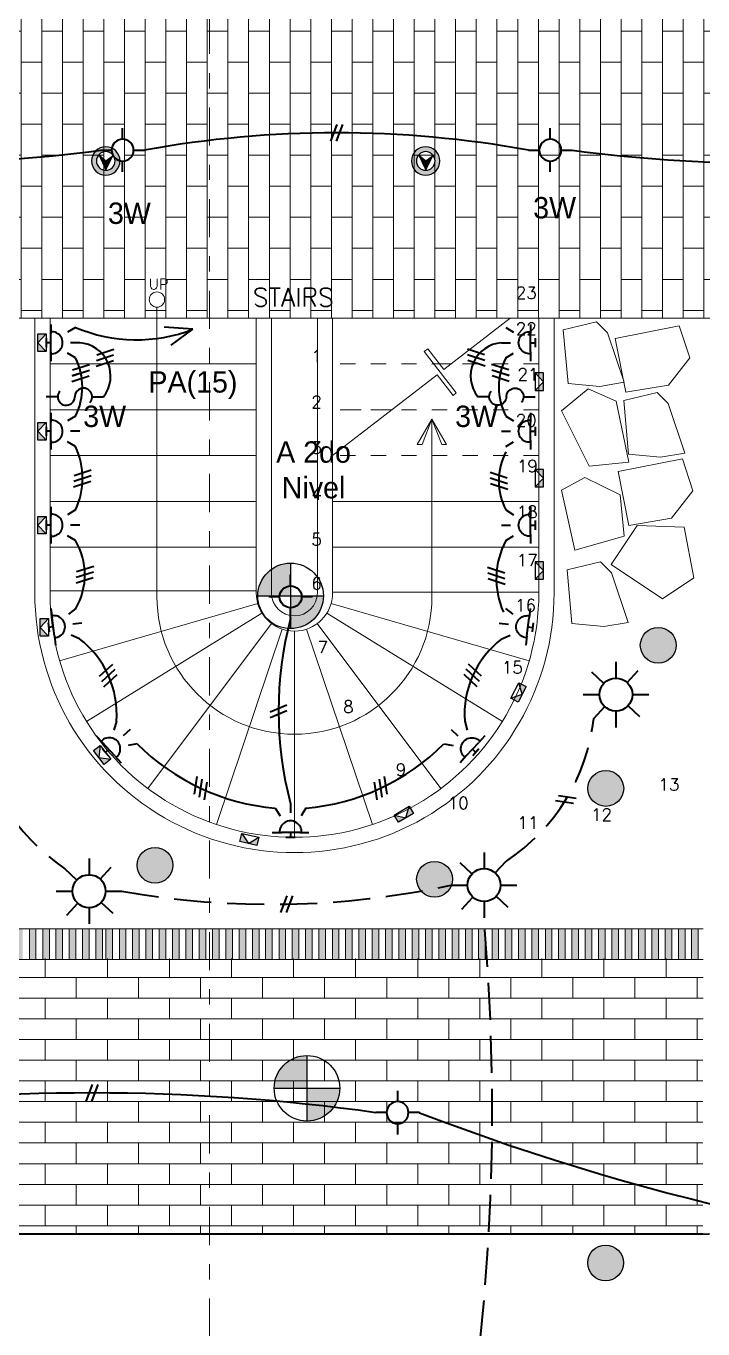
# Model space of a CAD drawing. Header units: metres. Extents: x 14 to 2416, y -346 to 476.
# Drawn here: x 39.52 to 43.95, y -91.25 to -82.71 of the extents above; entities that cross this region are included whole.
import ezdxf

# ---------------------------------------------------------------- set-up
doc = ezdxf.new("R2010")
doc.units = ezdxf.units.M
for name, pattern in [('0', [0]), ('ACAD_ISO10W100', [18, 12, -3, 0, -3]), ('CONTINU', [0]), ('Dash Style-2', [0.694425, 0.48607, -0.208355]), ('DASHDOT', [1, 0.5, -0.25, 0, -0.25]), ('DASHED', [0.75, 0.5, -0.25])]:
    doc.linetypes.add(name, pattern=pattern)
doc.layers.get('0').update_dxf_attribs({"linetype": '0', "lineweight": 20})
for name, color, linetype, lineweight in [('A-ANNO-TEXT', 20, 'Continuous', 13), ('A-DOOR', 35, 'Continuous', 5), ('A-SECT-IDEN', 251, 'CONTINU', 9), ('baños', 251, 'Continuous', 0), ('calle', 254, 'Continuous', 0), ('E Salida Interruptores', 22, 'Continuous', 40), ('E Salida Luces', 22, 'Continuous', 40), ('E Tuberia Emp Losa', 22, 'Continuous', 40), ('E Tuberia Emp Piso', 24, 'Dash Style-2', 40), ('MAVA', 1, 'Continuous', 15), ('muros bajitos', 252, 'Continuous', 5), ('piso', 253, 'Continuous', 0), ('textos', 7, 'Continuous', 0)]:
    doc.layers.add(name, color=color, linetype=linetype, lineweight=lineweight)
doc.layers.add('hatch piso', color=253, linetype='Continuous', lineweight=0, transparency=0.7)
doc.layers.add('MAVA LUM', color=1, linetype='Continuous')
doc.layers.add('MAVA Luminarias', color=1, linetype='Continuous')
doc.layers.add('SOLAR', color=7, linetype='ACAD_ISO10W100', lineweight=9, true_color=0xff1414)
doc.styles.add('CENTURY GOTHIC', font='GOTHIC.TTF')
doc.styles.add('Roman', font='romans')
doc.styles.get("Standard").update_dxf_attribs({"font": 'arial.ttf', "height": 0.1875})

# ---------------------------------------------------------------- blocks, each defined once
blk = doc.blocks.new('dl ip')
at = {"layer": 'MAVA', "transparency": 33554687}
h = blk.add_hatch(color=40, dxfattribs=at)
h.dxf.hatch_style = 1
h.paths.add_polyline_path([(94.7574, -111.2088), (94.7109, -111.2482), (94.6624, -111.2113), (94.7109, -111.3092)])
at = {"layer": 'MAVA Luminarias', "linetype": 'Continuous'}
h = blk.add_hatch(color=40, dxfattribs=at)
h.paths.add_polyline_path([(94.618, -111.2482, 1), (94.8039, -111.2482, 1)])
h.paths.add_polyline_path([(94.7719, -111.2482, -1), (94.6499, -111.2482, -1)], flags=16)
at = {"layer": 'MAVA', "color": 40}
for p, q in [((94.7109, -111.2482), (94.6624, -111.2113)), ((94.6624, -111.2113), (94.7109, -111.3092)), ((94.7109, -111.3092), (94.7574, -111.2088)), ((94.7574, -111.2088), (94.7109, -111.2482))]:
    blk.add_line(p, q, dxfattribs=at)
at = {"layer": 'MAVA Luminarias', "color": 40, "linetype": 'Continuous'}
for radius in [0.093, 0.061]:
    blk.add_circle((94.7109, -111.2482), radius, dxfattribs=at)
blk = doc.blocks.new('lum decorativa')
at = {"layer": 'MAVA Luminarias', "ltscale": 0.3, "transparency": 33554687}
h = blk.add_hatch(color=82, dxfattribs=at)
h.paths.add_polyline_path([(513802.9376, 2035251.3382, 0.414214), (513802.8639, 2035251.2646), (513802.9376, 2035251.2646)])
h.paths.add_polyline_path([(513802.9376, 2035251.1909, 0.414214), (513803.0112, 2035251.2646), (513802.9376, 2035251.2646)])
at = {"layer": 'MAVA Luminarias', "color": 82, "ltscale": 0.3, "transparency": 33554687}
for p, q in [((513802.9376, 2035251.3382), (513802.9376, 2035251.1909)), ((513802.8639, 2035251.2646), (513803.0112, 2035251.2646))]:
    blk.add_line(p, q, dxfattribs=at)
blk.add_circle((513802.9376, 2035251.2646), 0.0737, dxfattribs=at)
blk = doc.blocks.new('A$Cd6acdfdc')
at = {"layer": 'MAVA Luminarias', "transparency": 33554687}
blk.add_hatch(color=2, dxfattribs=at).paths.add_polyline_path([(0, 0.079, 1), (0.158, 0.079, 1)])
at = {"layer": 'MAVA Luminarias', "color": 2, "transparency": 33554687}
blk.add_circle((0.079, 0.079), 0.079, dxfattribs=at)
blk = doc.blocks.new('step')
at = {"layer": 'MAVA LUM'}
h = blk.add_hatch(color=256, dxfattribs=at)
h.dxf.hatch_style = 1
h.paths.add_polyline_path([(37.159, 46.91), (37.309, 46.91), (37.159, 47.053)])
h.paths.add_polyline_path([(37.458, 47.053), (37.309, 46.91), (37.458, 46.91)])
for p, q in [((37.159, 47.053), (37.309, 46.91)), ((37.309, 46.91), (37.458, 47.053))]:
    blk.add_line(p, q, dxfattribs=at)
blk.add_lwpolyline([(37.159, 47.053), (37.458, 47.053), (37.458, 46.91), (37.159, 46.91)], close=True, dxfattribs=at)
blk = doc.blocks.new('PL BASE 1N NASAS 09')
at = {"layer": 'A-DOOR'}
h = blk.add_hatch(color=256, dxfattribs=at)
h.dxf.hatch_style = 1
h.paths.add_polyline_path([(-108.9454, -53.2497), (-108.9021, -53.2497), (-108.9021, -53.4497), (-108.9454, -53.4497)])
h.paths.add_polyline_path([(-109.0329, -53.2497), (-108.9897, -53.2497), (-108.9897, -53.4497), (-109.0329, -53.4497)])
h.paths.add_polyline_path([(-109.1205, -53.2497), (-109.0772, -53.2497), (-109.0772, -53.4497), (-109.1205, -53.4497)])
h.paths.add_polyline_path([(-109.207, -53.2497), (-109.1637, -53.2497), (-109.1637, -53.4497), (-109.207, -53.4497)])
h.paths.add_polyline_path([(-109.2945, -53.2497), (-109.2512, -53.2497), (-109.2512, -53.4497), (-109.2945, -53.4497)])
h.paths.add_polyline_path([(-109.381, -53.2497), (-109.3378, -53.2497), (-109.3378, -53.4497), (-109.381, -53.4497)])
h.paths.add_polyline_path([(-109.4686, -53.2497), (-109.4253, -53.2497), (-109.4253, -53.4497), (-109.4686, -53.4497)])
h.paths.add_polyline_path([(-109.5551, -53.2497), (-109.5118, -53.2497), (-109.5118, -53.4497), (-109.5551, -53.4497)])
h.paths.add_polyline_path([(-109.6426, -53.2497), (-109.5994, -53.2497), (-109.5994, -53.4497), (-109.6426, -53.4497)])
h.paths.add_polyline_path([(-109.7302, -53.2497), (-109.6869, -53.2497), (-109.6869, -53.4497), (-109.7302, -53.4497)])
h.paths.add_polyline_path([(-109.8177, -53.2497), (-109.7744, -53.2497), (-109.7744, -53.4497), (-109.8177, -53.4497)])
h.paths.add_polyline_path([(-109.9042, -53.2497), (-109.861, -53.2497), (-109.861, -53.4497), (-109.9042, -53.4497)])
h.paths.add_polyline_path([(-109.9918, -53.2497), (-109.9485, -53.2497), (-109.9485, -53.4497), (-109.9918, -53.4497)])
h.paths.add_polyline_path([(-110.0783, -53.2497), (-110.035, -53.2497), (-110.035, -53.4497), (-110.0783, -53.4497)])
h.paths.add_polyline_path([(-110.1658, -53.2497), (-110.1225, -53.2497), (-110.1225, -53.4497), (-110.1658, -53.4497)])
h.paths.add_polyline_path([(-110.2523, -53.2497), (-110.2091, -53.2497), (-110.2091, -53.4497), (-110.2523, -53.4497)])
h.paths.add_polyline_path([(-110.3399, -53.2497), (-110.2966, -53.2497), (-110.2966, -53.4497), (-110.3399, -53.4497)])
h.paths.add_polyline_path([(-110.4058, -53.2497), (-110.3625, -53.2497), (-110.3625, -53.4497), (-110.4058, -53.4497)])
h.paths.add_polyline_path([(-110.4933, -53.2497), (-110.45, -53.2497), (-110.45, -53.4497), (-110.4933, -53.4497)])
h.paths.add_polyline_path([(-110.5798, -53.2497), (-110.5366, -53.2497), (-110.5366, -53.4497), (-110.5798, -53.4497)])
h.paths.add_polyline_path([(-110.6674, -53.2497), (-110.6241, -53.2497), (-110.6241, -53.4497), (-110.6674, -53.4497)])
h.paths.add_polyline_path([(-110.7539, -53.2497), (-110.7106, -53.2497), (-110.7106, -53.4497), (-110.7539, -53.4497)])
h.paths.add_polyline_path([(-110.8414, -53.2497), (-110.7982, -53.2497), (-110.7982, -53.4497), (-110.8414, -53.4497)])
h.paths.add_polyline_path([(-110.9279, -53.2497), (-110.8847, -53.2497), (-110.8847, -53.4497), (-110.9279, -53.4497)])
h.paths.add_polyline_path([(-111.0155, -53.2497), (-110.9722, -53.2497), (-110.9722, -53.4497), (-111.0155, -53.4497)])
h.paths.add_polyline_path([(-111.103, -53.2497), (-111.0597, -53.2497), (-111.0597, -53.4497), (-111.103, -53.4497)])
h.paths.add_polyline_path([(-111.1905, -53.2497), (-111.1473, -53.2497), (-111.1473, -53.4497), (-111.1905, -53.4497)])
h.paths.add_polyline_path([(-111.2771, -53.2497), (-111.2338, -53.2497), (-111.2338, -53.4497), (-111.2771, -53.4497)])
h.paths.add_polyline_path([(-111.3646, -53.2497), (-111.3213, -53.2497), (-111.3213, -53.4497), (-111.3646, -53.4497)])
h.paths.add_polyline_path([(-111.4511, -53.2497), (-111.4079, -53.2497), (-111.4079, -53.4497), (-111.4511, -53.4497)])
h.paths.add_polyline_path([(-111.5387, -53.2497), (-111.4954, -53.2497), (-111.4954, -53.4497), (-111.5387, -53.4497)])
h.paths.add_polyline_path([(-111.6252, -53.2497), (-111.5819, -53.2497), (-111.5819, -53.4497), (-111.6252, -53.4497)])
h.paths.add_polyline_path([(-111.7127, -53.2497), (-111.6695, -53.2497), (-111.6695, -53.4497), (-111.7127, -53.4497)])
h.paths.add_polyline_path([(-111.7993, -53.2497), (-111.756, -53.2497), (-111.756, -53.4497), (-111.7993, -53.4497)], flags=0)
h.paths.add_polyline_path([(-106.5056, -53.2497), (-106.4623, -53.2497), (-106.4623, -53.4497), (-106.5056, -53.4497)])
h.paths.add_polyline_path([(-106.5921, -53.2497), (-106.5488, -53.2497), (-106.5488, -53.4497), (-106.5921, -53.4497)])
h.paths.add_polyline_path([(-106.6796, -53.2497), (-106.6363, -53.2497), (-106.6363, -53.4497), (-106.6796, -53.4497)])
h.paths.add_polyline_path([(-106.7661, -53.2497), (-106.7229, -53.2497), (-106.7229, -53.4497), (-106.7661, -53.4497)])
h.paths.add_polyline_path([(-106.8537, -53.2497), (-106.8104, -53.2497), (-106.8104, -53.4497), (-106.8537, -53.4497)])
h.paths.add_polyline_path([(-107.0277, -53.2497), (-106.9845, -53.2497), (-106.9845, -53.4497), (-107.0277, -53.4497)])
h.paths.add_polyline_path([(-106.9412, -53.2497), (-106.8979, -53.2497), (-106.8979, -53.4497), (-106.9412, -53.4497)])
h.paths.add_polyline_path([(-107.1153, -53.2497), (-107.072, -53.2497), (-107.072, -53.4497), (-107.1153, -53.4497)])
h.paths.add_polyline_path([(-107.2028, -53.2497), (-107.1595, -53.2497), (-107.1595, -53.4497), (-107.2028, -53.4497)])
h.paths.add_polyline_path([(-107.2893, -53.2497), (-107.2461, -53.2497), (-107.2461, -53.4497), (-107.2893, -53.4497)])
h.paths.add_polyline_path([(-107.3769, -53.2497), (-107.3336, -53.2497), (-107.3336, -53.4497), (-107.3769, -53.4497)])
h.paths.add_polyline_path([(-107.4634, -53.2497), (-107.4201, -53.2497), (-107.4201, -53.4497), (-107.4634, -53.4497)])
h.paths.add_polyline_path([(-107.5509, -53.2497), (-107.5076, -53.2497), (-107.5076, -53.4497), (-107.5509, -53.4497)])
h.paths.add_polyline_path([(-107.6384, -53.2497), (-107.5952, -53.2497), (-107.5952, -53.4497), (-107.6384, -53.4497)])
h.paths.add_polyline_path([(-107.726, -53.2497), (-107.6827, -53.2497), (-107.6827, -53.4497), (-107.726, -53.4497)])
h.paths.add_polyline_path([(-107.8125, -53.2497), (-107.7692, -53.2497), (-107.7692, -53.4497), (-107.8125, -53.4497)])
h.paths.add_polyline_path([(-107.9, -53.2497), (-107.8568, -53.2497), (-107.8568, -53.4497), (-107.9, -53.4497)])
h.paths.add_polyline_path([(-107.9866, -53.2497), (-107.9433, -53.2497), (-107.9433, -53.4497), (-107.9866, -53.4497)])
h.paths.add_polyline_path([(-108.0741, -53.2497), (-108.0308, -53.2497), (-108.0308, -53.4497), (-108.0741, -53.4497)])
h.paths.add_polyline_path([(-108.1606, -53.2497), (-108.1174, -53.2497), (-108.1174, -53.4497), (-108.1606, -53.4497)])
h.paths.add_polyline_path([(-108.2482, -53.2497), (-108.2049, -53.2497), (-108.2049, -53.4497), (-108.2482, -53.4497)])
h.paths.add_polyline_path([(-108.3357, -53.2497), (-108.2924, -53.2497), (-108.2924, -53.4497), (-108.3357, -53.4497)])
h.paths.add_polyline_path([(-108.4232, -53.2497), (-108.3799, -53.2497), (-108.3799, -53.4497), (-108.4232, -53.4497)])
h.paths.add_polyline_path([(-108.5097, -53.2497), (-108.4665, -53.2497), (-108.4665, -53.4497), (-108.5097, -53.4497)])
h.paths.add_polyline_path([(-108.5973, -53.2497), (-108.554, -53.2497), (-108.554, -53.4497), (-108.5973, -53.4497)])
h.paths.add_polyline_path([(-108.6838, -53.2497), (-108.6405, -53.2497), (-108.6405, -53.4497), (-108.6838, -53.4497)])
h.paths.add_polyline_path([(-108.7713, -53.2497), (-108.7281, -53.2497), (-108.7281, -53.4497), (-108.7713, -53.4497)])
h.paths.add_polyline_path([(-108.8579, -53.2497), (-108.8146, -53.2497), (-108.8146, -53.4497), (-108.8579, -53.4497)])
edge = h.paths.add_edge_path()
edge.add_line((-111.756, -53.2497), (-111.756, -53.4497))
edge.add_line((-111.757, -53.4497), (-111.7993, -53.4497))
edge.add_line((-111.7993, -53.4497), (-111.7993, -53.2497))
edge.add_line((-111.7993, -53.2497), (-111.757, -53.2497))
for p, q in [((-111.7811, -53.2497), (-106.4311, -53.2497)), ((-111.7811, -53.4497), (-106.4311, -53.4497))]:
    blk.add_line(p, q, dxfattribs=at)
for points in [[(-110.8415, -53.2497), (-110.7982, -53.2497), (-110.7982, -53.4497), (-110.8415, -53.4497)], [(-110.7539, -53.2497), (-110.7107, -53.2497), (-110.7107, -53.4497), (-110.7539, -53.4497)], [(-110.6674, -53.2497), (-110.6241, -53.2497), (-110.6241, -53.4497), (-110.6674, -53.4497)], [(-110.5799, -53.2497), (-110.5366, -53.2497), (-110.5366, -53.4497), (-110.5799, -53.4497)], [(-110.4933, -53.2497), (-110.4501, -53.2497), (-110.4501, -53.4497), (-110.4933, -53.4497)], [(-110.4058, -53.2497), (-110.3625, -53.2497), (-110.3625, -53.4497), (-110.4058, -53.4497)], [(-110.3399, -53.2497), (-110.2966, -53.2497), (-110.2966, -53.4497), (-110.3399, -53.4497)], [(-110.2524, -53.2497), (-110.2091, -53.2497), (-110.2091, -53.4497), (-110.2524, -53.4497)], [(-110.1659, -53.2497), (-110.1226, -53.2497), (-110.1226, -53.4497), (-110.1659, -53.4497)], [(-110.0783, -53.2497), (-110.0351, -53.2497), (-110.0351, -53.4497), (-110.0783, -53.4497)], [(-109.9918, -53.2497), (-109.9485, -53.2497), (-109.9485, -53.4497), (-109.9918, -53.4497)], [(-109.9043, -53.2497), (-109.861, -53.2497), (-109.861, -53.4497), (-109.9043, -53.4497)], [(-109.8177, -53.2497), (-109.7745, -53.2497), (-109.7745, -53.4497), (-109.8177, -53.4497)], [(-109.7302, -53.2497), (-109.6869, -53.2497), (-109.6869, -53.4497), (-109.7302, -53.4497)], [(-109.6427, -53.2497), (-109.5994, -53.2497), (-109.5994, -53.4497), (-109.6427, -53.4497)], [(-109.5551, -53.2497), (-109.5119, -53.2497), (-109.5119, -53.4497), (-109.5551, -53.4497)], [(-109.4686, -53.2497), (-109.4253, -53.2497), (-109.4253, -53.4497), (-109.4686, -53.4497)], [(-109.3811, -53.2497), (-109.3378, -53.2497), (-109.3378, -53.4497), (-109.3811, -53.4497)], [(-109.2946, -53.2497), (-109.2513, -53.2497), (-109.2513, -53.4497), (-109.2946, -53.4497)], [(-109.207, -53.2497), (-109.1638, -53.2497), (-109.1638, -53.4497), (-109.207, -53.4497)], [(-109.1205, -53.2497), (-109.0772, -53.2497), (-109.0772, -53.4497), (-109.1205, -53.4497)], [(-109.033, -53.2497), (-108.9897, -53.2497), (-108.9897, -53.4497), (-109.033, -53.4497)], [(-108.9454, -53.2497), (-108.9022, -53.2497), (-108.9022, -53.4497), (-108.9454, -53.4497)], [(-108.8579, -53.2497), (-108.8146, -53.2497), (-108.8146, -53.4497), (-108.8579, -53.4497)], [(-108.7714, -53.2497), (-108.7281, -53.2497), (-108.7281, -53.4497), (-108.7714, -53.4497)], [(-108.6838, -53.2497), (-108.6406, -53.2497), (-108.6406, -53.4497), (-108.6838, -53.4497)], [(-108.5973, -53.2497), (-108.554, -53.2497), (-108.554, -53.4497), (-108.5973, -53.4497)], [(-108.5098, -53.2497), (-108.4665, -53.2497), (-108.4665, -53.4497), (-108.5098, -53.4497)], [(-108.4233, -53.2497), (-108.38, -53.2497), (-108.38, -53.4497), (-108.4233, -53.4497)], [(-108.3357, -53.2497), (-108.2925, -53.2497), (-108.2925, -53.4497), (-108.3357, -53.4497)], [(-108.2482, -53.2497), (-108.2049, -53.2497), (-108.2049, -53.4497), (-108.2482, -53.4497)], [(-108.1607, -53.2497), (-108.1174, -53.2497), (-108.1174, -53.4497), (-108.1607, -53.4497)], [(-108.0741, -53.2497), (-108.0309, -53.2497), (-108.0309, -53.4497), (-108.0741, -53.4497)], [(-107.9866, -53.2497), (-107.9433, -53.2497), (-107.9433, -53.4497), (-107.9866, -53.4497)], [(-107.9001, -53.2497), (-107.8568, -53.2497), (-107.8568, -53.4497), (-107.9001, -53.4497)], [(-107.8125, -53.2497), (-107.7693, -53.2497), (-107.7693, -53.4497), (-107.8125, -53.4497)], [(-107.726, -53.2497), (-107.6827, -53.2497), (-107.6827, -53.4497), (-107.726, -53.4497)], [(-107.6385, -53.2497), (-107.5952, -53.2497), (-107.5952, -53.4497), (-107.6385, -53.4497)], [(-107.551, -53.2497), (-107.5077, -53.2497), (-107.5077, -53.4497), (-107.551, -53.4497)], [(-107.4634, -53.2497), (-107.4202, -53.2497), (-107.4202, -53.4497), (-107.4634, -53.4497)], [(-107.3769, -53.2497), (-107.3336, -53.2497), (-107.3336, -53.4497), (-107.3769, -53.4497)], [(-107.2894, -53.2497), (-107.2461, -53.2497), (-107.2461, -53.4497), (-107.2894, -53.4497)], [(-107.2028, -53.2497), (-107.1596, -53.2497), (-107.1596, -53.4497), (-107.2028, -53.4497)], [(-107.1153, -53.2497), (-107.072, -53.2497), (-107.072, -53.4497), (-107.1153, -53.4497)], [(-107.0278, -53.2497), (-106.9845, -53.2497), (-106.9845, -53.4497), (-107.0278, -53.4497)], [(-106.9412, -53.2497), (-106.898, -53.2497), (-106.898, -53.4497), (-106.9412, -53.4497)], [(-106.8537, -53.2497), (-106.8104, -53.2497), (-106.8104, -53.4497), (-106.8537, -53.4497)], [(-106.7662, -53.2497), (-106.7229, -53.2497), (-106.7229, -53.4497), (-106.7662, -53.4497)], [(-106.6797, -53.2497), (-106.6364, -53.2497), (-106.6364, -53.4497), (-106.6797, -53.4497)], [(-106.5921, -53.2497), (-106.5489, -53.2497), (-106.5489, -53.4497), (-106.5921, -53.4497)], [(-106.5056, -53.2497), (-106.4623, -53.2497), (-106.4623, -53.4497), (-106.5056, -53.4497)]]:
    blk.add_lwpolyline(points, close=True, dxfattribs=at)
at = {"layer": 'muros bajitos'}
for p, q in [((-110.8061, -49.2497), (-110.8061, -51.0497)), ((-110.7061, -49.2497), (-110.7061, -51.0497)), ((-109.3561, -49.2497), (-109.3561, -51.0497)), ((-109.2561, -49.2497), (-109.2561, -51.0497)), ((-108.9561, -49.2497), (-108.9561, -51.0497)), ((-108.8561, -49.2497), (-108.8561, -51.0497)), ((-107.5061, -49.2497), (-107.5061, -51.0497)), ((-107.4061, -49.2497), (-107.4061, -51.0497))]:
    blk.add_line(p, q, dxfattribs=at)
for radius, end in [(1.7, 0.00098), (1.6, 0.00098), (0.25, 0), (0.15, 0)]:
    blk.add_arc((-109.1061, -51.0497), radius, 180, end, dxfattribs=at)
at = {"layer": 'piso'}
for p, q in [((-106.3611, -49.2497), (-111.7811, -49.2497)), ((-108.1282, -49.5863), (-107.6933, -49.2497)), ((-108.2558, -49.4691), (-108.2327, -49.4512)), ((-108.2558, -49.4691), (-108.0467, -49.7392)), ((-108.1282, -49.5863), (-108.2327, -49.4512)), ((-110.7061, -49.5497), (-109.3561, -49.5497)), ((-108.1565, -49.5497), (-108.1934, -49.5497)), ((-108.8561, -50.1497), (-108.1721, -49.6203)), ((-108.0676, -49.7554), (-108.1721, -49.6203)), ((-108.0467, -49.7392), (-108.0676, -49.7554)), ((-110.7061, -49.8497), (-109.3561, -49.8497)), ((-110.7061, -50.1497), (-109.3561, -50.1497)), ((-110.7061, -50.4497), (-109.3561, -50.4497)), ((-110.7061, -50.4497), (-109.3561, -50.4497)), ((-107.5061, -50.4497), (-108.8561, -50.4497)), ((-108.8561, -50.4497), (-107.5061, -50.4497)), ((-110.7061, -50.7497), (-109.3561, -50.7497)), ((-107.5061, -50.7497), (-108.8561, -50.7497)), ((-110.706, -51.0347), (-109.3561, -51.0347)), ((-107.5061, -51.0452), (-108.8561, -51.0452)), ((-109.3462, -51.1191), (-110.6432, -51.494)), ((-109.3188, -51.1811), (-110.4672, -51.8907)), ((-108.8934, -51.1811), (-107.7449, -51.8907)), ((-108.8659, -51.1191), (-107.569, -51.494)), ((-109.256, -51.2498), (-110.0653, -52.3303)), ((-108.9562, -51.2498), (-108.1468, -52.3303)), ((-109.1859, -51.2866), (-109.6168, -52.566)), ((-109.1859, -51.2866), (-109.6168, -52.566)), ((-109.1061, -51.2997), (-109.1061, -52.6497)), ((-109.1061, -51.2997), (-109.1061, -52.6497)), ((-109.0263, -51.2866), (-108.5954, -52.566)), ((-109.0263, -51.2866), (-108.5954, -52.566)), ((-114.4711, -55.2497), (-106.3911, -55.2497))]:
    blk.add_line(p, q, dxfattribs=at)
at = {"layer": 'piso', "linetype": 'DASHED', "ltscale": 0.1}
for p, q in [((-109.3561, -49.5602), (-109.3561, -49.2497)), ((-108.8561, -49.5497), (-108.8561, -49.2497)), ((-107.4061, -49.2497), (-108.8561, -49.2497)), ((-107.5061, -49.5497), (-108.8561, -49.5497)), ((-108.0809, -49.5497), (-108.1565, -49.5497)), ((-107.5061, -49.8497), (-108.8561, -49.8497)), ((-108.4685, -49.8497), (-108.8561, -49.8497)), ((-107.5061, -50.1497), (-108.8561, -50.1497))]:
    blk.add_line(p, q, dxfattribs=at)
at = {"layer": 'textos'}
for p, q in [((-110.0061, -49.1784), (-110.0061, -51.0747)), ((-108.3018, -50.077), (-108.2061, -49.9112)), ((-108.2708, -50.077), (-108.2061, -49.9112)), ((-108.2061, -51.0747), (-108.2061, -49.9112)), ((-108.2061, -49.9112), (-108.1103, -50.077)), ((-108.1413, -50.077), (-108.2061, -49.9112)), ((-108.2708, -50.077), (-108.3018, -50.077)), ((-108.1103, -50.077), (-108.1413, -50.077)), ((-109.1061, -51.9747), (-109.1061, -51.9747))]:
    blk.add_line(p, q, dxfattribs=at)
blk.add_circle((-110.0061, -49.1284), 0.05, dxfattribs=at)
for start, end in [(180, 270), (270, 0)]:
    blk.add_arc((-109.1061, -51.0747), 0.9, start, end, dxfattribs=at)
at = {"layer": 'baños', "linetype": 'Continuous'}
for tag, p in [('MODELNUMBER', (-121.6562, -54.8273)), ('TRADENAME', (-121.6562, -54.8273)), ('PRODUCT', (-121.6562, -54.8274)), ('MATERIAL', (-121.6562, -54.8274))]:
    blk.add_attdef(tag, p, '', height=0.0000254, rotation=359.99992, dxfattribs=at)
at = {"layer": 'textos', "insert": (-110.0598, -48.9921), "char_height": 0.07, "attachment_point": 1, "style": 'Roman'}
blk.add_mtext_dynamic_manual_height_columns('UP', width=109.130705, gutter_width=50, heights=[0], dxfattribs=at)
at = {"layer": 'textos'}
for s, insert, char_height, width, attachment_point in [('\\pi1.4253;{\\Fromans|c0;\\H0.8x;STAIRS}', (-110.8039, -49.1731), 0.15, 3.404877, 7), ('\\pi1.62843;{\\Fromans|c0;23}', (-109.2855, -49.1243), 0.08, 3.386375, 7), ('\\pi1.62843;{\\Fromans|c0;22}', (-109.2855, -49.3585), 0.08, 3.386375, 7), ('{\\Fromans|c0;1}', (-108.9266, -49.5386), 0.08, 3.386375, 9), ('\\pi1.63985;{\\Fromans|c0;21}', (-109.2855, -49.6585), 0.08, 3.386375, 7), ('{\\Fromans|c0;2}', (-108.9266, -49.8386), 0.08, 3.386375, 9), ('\\pi1.62843;{\\Fromans|c0;20}', (-109.2855, -49.9585), 0.08, 3.386375, 7), ('{\\Fromans|c0;3}', (-108.9266, -50.1386), 0.08, 3.386375, 9), ('\\pi1.63604;{\\Fromans|c0;19}', (-109.2855, -50.2585), 0.08, 3.386375, 7), ('{\\Fromans|c0;4}', (-108.9266, -50.4386), 0.08, 3.386375, 9), ('\\pi1.63414;{\\Fromans|c0;18}', (-109.2855, -50.5585), 0.08, 3.386375, 7), ('{\\Fromans|c0;5}', (-108.9266, -50.7386), 0.08, 3.386375, 9), ('\\pi1.63414;{\\Fromans|c0;17}', (-109.2855, -50.8747), 0.08, 3.386375, 7), ('{\\Fromans|c0;6}', (-108.9266, -51.0263), 0.08, 3.386375, 9), ('\\pi1.63414;{\\Fromans|c0;16}', (-109.2955, -51.1706), 0.08, 3.386375, 7), ('{\\Fromans|c0;7}', (-108.8858, -51.4444), 0.08, 3.386375, 9), ('\\pi1.63414;{\\Fromans|c0;15}', (-109.3821, -51.5764), 0.08, 3.386375, 7), ('{\\Fromans|c0;8}', (-108.7188, -51.8341), 0.08, 3.386375, 9), ('{\\Fromans|c0;9}', (-108.3739, -52.2473), 0.08, 3.386375, 9), ('{\\Fromans|c0;13}', (-106.5855, -52.3437), 0.08, 3.386375, 9), ('{\\Fromans|c0;10}', (-107.9652, -52.465), 0.08, 3.386375, 9), ('{\\Fromans|c0;12}', (-107.0274, -52.5407), 0.08, 3.386375, 9), ('{\\Fromans|c0;11}', (-107.509, -52.5944), 0.08, 3.386375, 9)]:
    blk.add_mtext(s, dxfattribs=dict(at, insert=insert, char_height=char_height, width=width, attachment_point=attachment_point))
blk = doc.blocks.new('PL MUEBLES 1N NASAS 09')
at = {"layer": 'hatch piso'}
h = blk.add_hatch(dxfattribs=at)
h.set_pattern_fill('AR-BRSTD', color=256, scale=0.002, angle=-90)
h.set_pattern_definition([(270, (-8.74588, 232.01007), (0.1354836, -2e-17), []), (0, (-8.74588, 232.01007), (0.1354836, 0.2032), [0.1354836, -0.1354836])])
edge = h.paths.add_edge_path()
edge.add_line((62.3305, 47.1481), (63.2305, 47.1481))
edge.add_line((63.2305, 47.1481), (63.2305, 48.4481))
edge.add_line((63.2305, 48.4481), (56.5331, 48.4481))
edge.add_line((56.5331, 48.4481), (56.5331, 48.2731))
edge.add_line((56.5331, 48.2731), (56.3831, 48.2731))
edge.add_line((56.3831, 48.2731), (56.3831, 48.4536))
edge.add_line((56.3831, 48.4536), (54.5879, 48.4536))
edge.add_line((54.5879, 48.4536), (54.5879, 46.9481))
edge.add_line((54.5879, 46.9481), (55.8257, 46.9481))
edge.add_arc((55.8755, 46.9973), 0.07, 180, 224.67274, ccw=False)
edge.add_line((55.8055, 46.9973), (55.8055, 47.1073))
edge.add_arc((55.8755, 47.1073), 0.07, 90, 180, ccw=False)
edge.add_line((55.8755, 47.1773), (55.9855, 47.1773))
edge.add_arc((55.9855, 47.1073), 0.07, 0, 90, ccw=False)
edge.add_line((56.0555, 47.1073), (56.0555, 46.9973))
edge.add_arc((55.9855, 46.9973), 0.07, -44.67274, 0, ccw=False)
edge.add_line((56.0353, 46.9481), (59.0257, 46.9481))
edge.add_arc((59.0755, 46.9973), 0.07, 180, 224.67276, ccw=False)
edge.add_line((59.0055, 46.9973), (59.0055, 47.1073))
edge.add_arc((59.0755, 47.1073), 0.07, 90, 180, ccw=False)
edge.add_line((59.0755, 47.1773), (59.1855, 47.1773))
edge.add_arc((59.1855, 47.1073), 0.07, 0, 90, ccw=False)
edge.add_line((59.2555, 47.1073), (59.2555, 46.9973))
edge.add_arc((59.1855, 46.9973), 0.07, -90, 0, ccw=False)
edge.add_line((59.1855, 46.9273), (59.0755, 46.9273))
edge.add_arc((59.0755, 46.9973), 0.07, 229.9948, 270, ccw=False)
edge.add_line((59.0305, 46.9437), (59.0305, 44.972))
edge.add_arc((59.0755, 44.9184), 0.07, 90, 130.0052, ccw=False)
edge.add_line((59.0755, 44.9884), (59.1855, 44.9884))
edge.add_arc((59.1855, 44.9184), 0.07, 0, 90, ccw=False)
edge.add_line((59.2555, 44.9184), (59.2555, 44.8084))
edge.add_arc((59.1855, 44.8084), 0.07, -90, 0, ccw=False)
edge.add_line((59.1855, 44.7384), (59.0755, 44.7384))
edge.add_arc((59.0755, 44.8084), 0.07, 229.9948, 270, ccw=False)
edge.add_line((59.0305, 44.7548), (59.0305, 41.172))
edge.add_arc((59.0755, 41.1184), 0.07, 90, 130.0052, ccw=False)
edge.add_line((59.0755, 41.1884), (59.1855, 41.1884))
edge.add_arc((59.1855, 41.1184), 0.07, 0, 90, ccw=False)
edge.add_line((59.2555, 41.1184), (59.2555, 41.0084))
edge.add_arc((59.1855, 41.0084), 0.07, -90, 0, ccw=False)
edge.add_line((59.1855, 40.9384), (59.0755, 40.9384))
edge.add_arc((59.0755, 41.0084), 0.07, 180, 270, ccw=False)
edge.add_line((59.0055, 41.0084), (59.0055, 41.1184))
edge.add_arc((59.0755, 41.1184), 0.07, 149.84805, 180, ccw=False)
edge.add_line((59.0149, 41.1535), (56.0391, 41.1535))
edge.add_arc((55.9855, 41.1085), 0.07, 0, 40.0052, ccw=False)
edge.add_line((56.0555, 41.1085), (56.0555, 40.9985))
edge.add_arc((55.9855, 40.9985), 0.07, -90, 0, ccw=False)
edge.add_line((55.9855, 40.9285), (55.8755, 40.9285))
edge.add_arc((55.8755, 40.9985), 0.07, 180, 270, ccw=False)
edge.add_line((55.8055, 40.9985), (55.8055, 41.1085))
edge.add_arc((55.8755, 41.1085), 0.07, 139.9948, 180, ccw=False)
edge.add_line((55.8219, 41.1535), (50.4363, 41.1535))
edge.add_arc((50.3827, 41.1085), 0.07, 0, 40.0052, ccw=False)
edge.add_line((50.4527, 41.1085), (50.4527, 40.9985))
edge.add_arc((50.3827, 40.9985), 0.07, -90, 0, ccw=False)
edge.add_line((50.3827, 40.9285), (50.2727, 40.9285))
edge.add_arc((50.2727, 40.9985), 0.07, 180, 270, ccw=False)
edge.add_line((50.2027, 40.9985), (50.2027, 41.1085))
edge.add_arc((50.2727, 41.1085), 0.07, 139.9948, 180, ccw=False)
edge.add_line((50.2191, 41.1535), (46.4305, 41.1535))
edge.add_line((46.4305, 41.1535), (46.4305, 40.9535))
edge.add_line((46.4305, 40.9535), (44.3305, 40.9535))
edge.add_line((44.3305, 40.9535), (44.3305, 39.3536))
edge.add_line((44.3305, 39.3536), (47.8305, 39.3536))
edge.add_line((47.8305, 39.3536), (47.8305, 38.9536))
edge.add_line((47.8305, 38.9536), (62.3305, 38.9536))
edge.add_line((62.3305, 38.9536), (62.3305, 47.1481))
h = blk.add_hatch(dxfattribs=at)
h.set_pattern_fill('AR-BRSTD', color=256, scale=0.002)
h.set_pattern_definition([(0, (-12.57728, 39.359), (0, 0.1354836), []), (90, (-12.57728, 39.359), (-0.2032, 0.1354836), [0.1354836, -0.1354836])])
h.paths.add_polyline_path([(47.8305, 32.959), (47.8305, 34.559), (50.4305, 34.559), (50.4305, 34.759), (55.8305, 34.759), (55.8291, 32.959)])
at = {"layer": 'baños'}
blk.add_blockref('PL BASE 1N NASAS 09', (162.2615, 88.2033), dxfattribs=at)
blk = doc.blocks.new('A$Cbef68299')
blk.add_blockref('PL MUEBLES 1N NASAS 09', (-30.7659, -32.0535))
blk = doc.blocks.new('A$Cc5be7df0')
at = {"layer": 'A-SECT-IDEN', "linetype": 'DASHDOT', "ltscale": 0.5}
blk.add_line((25.9817, 40.6167), (25.9817, 16.2574), dxfattribs=at)
at = {"layer": 'calle'}
for points in [[(28.6969, 23.8167), (28.5885, 24.141), (28.517, 24.2136), (28.2981, 24.1614), (28.3298, 23.8095), (28.5384, 23.7901)], [(29.1267, 23.9774), (28.9867, 23.798), (28.7077, 23.7512), (28.6377, 24.1028), (29.0581, 24.1875)], [(28.7284, 23.294), (28.645, 23.6934), (28.4619, 23.7737), (28.2879, 23.6296), (28.468, 23.2672)], [(29.0937, 23.3527), (28.9853, 23.677), (28.9137, 23.7496), (28.6949, 23.6975), (28.7266, 23.3456), (28.9352, 23.3261)], [(29.1474, 23.1062), (29.0073, 22.9267), (28.7283, 22.88), (28.6583, 23.2316), (29.0788, 23.3163)], [(28.6976, 22.8097), (28.3744, 22.7183), (28.2865, 23.1114), (28.4396, 23.1938), (28.6711, 23.0806)], [(28.7823, 22.8785), (28.6125, 22.6238), (28.9489, 22.3996), (29.1525, 22.5353), (29.0893, 22.8677)], [(28.7227, 22.2444), (28.6143, 22.5686), (28.5427, 22.6413), (28.3239, 22.5891), (28.3556, 22.2372), (28.5642, 22.2178)]]:
    blk.add_lwpolyline(points, close=True, dxfattribs=at)
at = {"layer": 'piso'}
blk.add_line((21.2139, 18.2425), (29.2125, 18.2425), dxfattribs=at)
at = {"layer": 'SOLAR', "ltscale": 0.1}
blk.add_lwpolyline([(50.6493, 18.241), (12.7705, 18.2411), (13.2139, 38.2316), (50.9852, 38.2377)], close=True, dxfattribs=at)
at = {"layer": 'A-ANNO-TEXT'}
blk.add_blockref('A$Cbef68299', (4.1493, 17.337), dxfattribs=at)
blk = doc.blocks.new('*U596')
at = {"layer": 'E Tuberia Emp Losa', "linetype": 'Continuous'}
for p, q in [((0, 0), (0.128, -0.197)), ((0.211, -0.063), (0, 0))]:
    blk.add_line(p, q, dxfattribs=at)
blk = doc.blocks.new('*U370')
for p, q in [((0.03, 1.37), (-1.05, -1.48)), ((0.99, 1.37), (-0.09, -1.48))]:
    blk.add_line(p, q)
blk = doc.blocks.new('*U423')
at = {"xscale": 0.03937007874015751, "yscale": 0.03937007874015751, "zscale": 0.03937007874015751, "rotation": 119.392505286179}
blk.add_blockref('*U370', (-0.0026, 0), dxfattribs=at)
blk = doc.blocks.new('*U376')
at = {"layer": 'E Salida Luces'}
for p, q in [((0.075, 0.3), (0.075, 0.15)), ((0.478, 0.25), (0.35, 0.171)), ((0, 0.075), (0, -0.075)), ((0.075, 0), (0, 0)), ((0.075, -0.15), (0.075, 0.15)), ((0.075, -0.15), (0.075, -0.3)), ((0.478, -0.25), (0.35, -0.171)), ((0.549, 0), (0.399, 0))]:
    blk.add_line(p, q, dxfattribs=at)
blk.add_arc((0.087, 0), 0.181, 266.1195, 93.8805, dxfattribs=at)
blk = doc.blocks.new('*U595')
at = {"layer": 'E Salida Luces'}
for p, q in [((0.037, 0.307), (0.056, 0.158)), ((0.443, 0.308), (0.326, 0.214)), ((-0.009, 0.075), (0.009, -0.075)), ((0.075, 0.009), (0, 0)), ((0.093, -0.14), (0.056, 0.158)), ((0.545, 0.069), (0.396, 0.05)), ((0.093, -0.14), (0.112, -0.289)), ((0.506, -0.188), (0.369, -0.126))]:
    blk.add_line(p, q, dxfattribs=at)
blk.add_arc((0.087, 0.011), 0.181, 273.3182, 101.0793, dxfattribs=at)
blk = doc.blocks.new('*U594')
at = {"layer": 'E Salida Luces'}
for p, q in [((0.182, 0.508), (0.141, 0.363)), ((-0.149, 0.272), (-0.047, 0.161)), ((0.404, 0.373), (0.293, 0.271)), ((-0.051, 0.055), (0.051, -0.055)), ((0.157, -0.059), (-0.047, 0.161)), ((0.055, 0.051), (0, 0)), ((0.521, 0.14), (0.373, 0.112)), ((0.157, -0.059), (0.259, -0.17))]:
    blk.add_line(p, q, dxfattribs=at)
blk.add_arc((0.064, 0.059), 0.181, 308.8216, 136.5827, dxfattribs=at)
blk = doc.blocks.new('*U499')
at = {"layer": 'E Salida Luces', "linetype": 'Continuous'}
for p, q in [((0, 0.358), (0, 0.181)), ((-0.358, 0.001), (-0.18, 0.001)), ((0.18, 0.001), (0.358, 0.001)), ((0, -0.179), (0, -0.357))]:
    blk.add_line(p, q, dxfattribs=at)
blk.add_circle((0, 0.001), 0.18, dxfattribs=at)
blk = doc.blocks.new('*U585')
at = {"xscale": 0.0393700787401575, "yscale": 0.0393700787401575, "zscale": 0.0393700787401575, "rotation": 2.686777310694097}
blk.add_blockref('*U370', (0.0011, 0.0023), dxfattribs=at)
blk = doc.blocks.new('*U586')
at = {"xscale": 0.0393700787401575, "yscale": 0.0393700787401575, "zscale": 0.0393700787401575, "rotation": 2.686777310694097}
blk.add_blockref('*U370', (0.0011, 0.0023), dxfattribs=at)
blk = doc.blocks.new('*U377')
at = {"layer": 'E Salida Luces'}
for p, q in [((-0.25, 0.478), (-0.171, 0.35)), ((0, 0.549), (0, 0.399)), ((0.25, 0.478), (0.171, 0.35)), ((-0.3, 0.075), (-0.15, 0.075)), ((0.15, 0.075), (-0.15, 0.075)), ((-0.075, 0), (0.075, 0)), ((0, 0.075), (0, 0)), ((0.15, 0.075), (0.3, 0.075))]:
    blk.add_line(p, q, dxfattribs=at)
blk.add_arc((0, 0.087), 0.181, 356.1195, 183.8805, dxfattribs=at)
blk = doc.blocks.new('*U456')
at = {"layer": 'E Salida Interruptores'}
for p, q in [((0.075, 0), (0, 0)), ((0.3, 0), (0.375, 0))]:
    blk.add_line(p, q, dxfattribs=at)
for centre, start, end in [((0.13125, 0), 138.189685, 0), ((0.24375, 0), 318.189685, 180)]:
    blk.add_arc(centre, 0.05625, start, end, dxfattribs=at)
blk = doc.blocks.new('*U457')
at = {"layer": 'E Salida Interruptores'}
for p, q in [((0.075, 0), (0, 0)), ((0.3, 0), (0.375, 0))]:
    blk.add_line(p, q, dxfattribs=at)
for centre, start, end in [((0.13125, 0), 0, 221.810315), ((0.24375, 0), 180, 41.810315)]:
    blk.add_arc(centre, 0.05625, start, end, dxfattribs=at)
blk = doc.blocks.new('*U502')
at = {"layer": 'E Salida Luces', "linetype": 'Continuous'}
for p, q in [((0, 0.358), (0, 0.181)), ((-0.358, 0.001), (-0.18, 0.001)), ((0.18, 0.001), (0.358, 0.001)), ((0, -0.179), (0, -0.357))]:
    blk.add_line(p, q, dxfattribs=at)
blk.add_circle((0, 0.001), 0.18, dxfattribs=at)
blk = doc.blocks.new('*U597')
at = {"xscale": 0.03937007874015751, "yscale": 0.03937007874015751, "zscale": 0.03937007874015751, "rotation": 358.9296091411539}
blk.add_blockref('*U370', (0.0013, 0.0022), dxfattribs=at)
blk = doc.blocks.new('*U598')
at = {"xscale": 0.03937007874015751, "yscale": 0.03937007874015751, "zscale": 0.03937007874015751, "rotation": 90.21285764316087}
blk.add_blockref('*U370', (-0.0023, 0.0012), dxfattribs=at)
blk = doc.blocks.new('*U513')
at = {"xscale": 0.03937007874015751, "yscale": 0.03937007874015751, "zscale": 0.03937007874015751, "rotation": 90.17553228591599}
blk.add_blockref('*U370', (-0.0023, 0.0012), dxfattribs=at)
blk = doc.blocks.new('*U481')
at = {"layer": 'E Salida Luces', "linetype": 'Continuous'}
for p, q in [((0, 0.358), (0, 0.181)), ((-0.358, 0.001), (-0.18, 0.001)), ((0.18, 0.001), (0.358, 0.001)), ((0, -0.179), (0, -0.357))]:
    blk.add_line(p, q, dxfattribs=at)
blk.add_circle((0, 0.001), 0.18, dxfattribs=at)
blk = doc.blocks.new('Luz Jardin')
at = {"layer": 'E Salida Luces', "linetype": 'Continuous'}
for p, q in [((0, 0.358), (0, 0.181)), ((-0.132, 0.123), (-0.262, 0.244)), ((0.123, 0.133), (0.243, 0.263)), ((-0.358, 0.001), (-0.18, 0.001)), ((0.18, 0.001), (0.358, 0.001)), ((-0.243, -0.261), (-0.123, -0.131)), ((0.262, -0.243), (0.132, -0.122)), ((0, -0.179), (0, -0.357))]:
    blk.add_line(p, q, dxfattribs=at)
blk.add_circle((0, 0.001), 0.18, dxfattribs=at)
blk = doc.blocks.new('*U750')
at = {"xscale": 0.03937007874015751, "yscale": 0.03937007874015751, "zscale": 0.03937007874015751, "rotation": 76.45411630610306}
blk.add_blockref('*U370', (-0.0019, 0.0017), dxfattribs=at)

msp = doc.modelspace()

# ---------------------------------------------------------------- linework, layer by layer
at = {"layer": 'E Salida Luces'}
for centre, radius, start, end in [((41.5516, -90.4359), 7.0229, 79.68958, 100.31042), ((38.748, -74.0723), 9.5378, 262.39242, 277.59456), ((44.3516, -74.1577), 9.4527, 262.35853, 277.64147), ((40.2427, -83.7383), 1.0297, 247.14039, 291.01749), ((39.8541, -85.0057), 0.2192, 321.89, 85.51411), ((42.649, -85.0057), 0.2192, 94.48589, 218.11), ((39.4706, -85.0773), 0.4178, 332.9607, 27.05656), ((43.0325, -85.0773), 0.4178, 152.94344, 207.0393), ((43.0325, -85.0773), 0.4178, 152.94344, 207.0393), ((39.3976, -85.6749), 0.4911, 335.00963, 24.99037), ((43.0325, -85.6924), 0.4178, 152.94344, 207.0393), ((39.4687, -86.3068), 0.4361, 329.53502, 30.94418), ((43.1332, -86.3331), 0.5351, 152.07537, 204.03503), ((43.5326, -87.2008), 2.3604, 165.1062, 194.84915), ((39.4889, -87.2211), 0.6242, 355.83051, 52.40799), ((43.0142, -87.2211), 0.6242, 127.59201, 184.16949), ((41.2705, -86.3963), 1.443, 224.83253, 265.2488), ((41.2316, -86.3963), 1.443, 274.7512, 315.16747), ((39.9516, -103.1041), 13.4041, 82.03643, 97.96357), ((47.7881, -74.9904), 15.8937, 249.00902, 266.95219)]:
    msp.add_arc(centre, radius, start, end, dxfattribs=at)
at = {"layer": 'E Tuberia Emp Piso', "ltscale": 0.5}
for centre, radius, start, end in [((40.5587, -87.0849), 1.3904, 187.22723, 235.66079), ((41.9523, -87.1039), 1.2914, 303.43358, 353.56038), ((41.1224, -82.8729), 5.592, 259.94592, 282.19091), ((27.8645, -89.8088), 14.707, 341.99939, 4.89719)]:
    msp.add_arc(centre, radius, start, end, dxfattribs=at)

# ---------------------------------------------------------------- block references
at = {"layer": 'A-ANNO-TEXT'}
msp.add_blockref('A$Cc5be7df0', (14.7377, -108.8632), dxfattribs=at)
at = {"layer": 'E Salida Luces', "yscale": 0.4, "zscale": 0.4, "rotation": 180}
for name, p, xscale in [('*U481', (40.1516, -83.5261), -0.4), ('*U481', (42.9516, -83.5261), -0.4), ('*U502', (41.2516, -86.4508), 0.4)]:
    msp.add_blockref(name, p, dxfattribs=dict(at, xscale=xscale))
at = {"layer": 'E Salida Luces'}
for name, p, xscale, yscale, zscale in [('*U376', (39.6515, -84.7872), 0.4, 0.4, 0.4), ('*U376', (42.8516, -84.7872), -0.4, 0.4, 0.4), ('*U376', (39.6516, -85.3673), 0.4, 0.4, 0.4), ('*U376', (42.8516, -85.3673), -0.4, 0.4, 0.4), ('*U376', (39.6516, -85.9825), 0.4, 0.4, 0.4), ('*U376', (42.8516, -85.9825), -0.4, 0.4, 0.4), ('*U595', (39.6675, -86.6512), 0.4, 0.4, 0.4), ('*U595', (42.8356, -86.6512), -0.4, 0.4, 0.4), ('Luz Jardin', (43.3816, -87.0919), 0.6, 0.6, 0.6), ('*U594', (40.0388, -87.4697), 0.4, 0.4, 0.4), ('*U594', (42.4643, -87.4697), -0.4, 0.4, 0.4), ('*U377', (41.2511, -88.0255), 0.4, 0.4, 0.4), ('Luz Jardin', (42.5178, -88.3392), 0.6, 0.6, 0.6), ('Luz Jardin', (39.9316, -88.3794), 0.6, 0.6, 0.6), ('*U499', (41.9516, -89.8295), -0.4, 0.4, 0.4)]:
    msp.add_blockref(name, p, dxfattribs=dict(at, xscale=xscale, yscale=yscale, zscale=zscale))
at = {"layer": 'E Tuberia Emp Losa'}
for name, p, xscale, yscale, zscale, rotation in [('*U513', (41.5516, -83.413), 0.9842519685039484, 0.9842519685039484, 0.9842519685039484, 270), ('*U596', (40.612, -84.6995), 0.8000000000000026, 0.8000000000000026, 0.8000000000000026, 232.4352438550441), ('*U585', (40.0358, -84.903), -0.9842519685039597, 0.9842519685039597, 0.9842519685039484, 90), ('*U586', (40.0375, -84.8658), -0.9842519685039597, 0.9842519685039597, 0.9842519685039484, 90), ('*U586', (42.4656, -84.8658), 0.9842519685039597, 0.9842519685039597, 0.9842519685039597, 270), ('*U585', (42.4673, -84.903), 0.9842519685039597, 0.9842519685039597, 0.9842519685039597, 270), ('*U585', (39.8771, -85.0033), -0.9842519685039597, 0.9842519685039597, 0.9842519685039484, 90), ('*U586', (39.8789, -84.966), -0.9842519685039597, 0.9842519685039597, 0.9842519685039484, 90), ('*U586', (42.6242, -84.966), 0.9842519685039597, 0.9842519685039597, 0.9842519685039597, 270), ('*U585', (42.626, -85.0033), 0.9842519685039597, 0.9842519685039597, 0.9842519685039597, 270), ('*U585', (39.8878, -85.6935), -0.9842519685039597, 0.9842519685039597, 0.9842519685039484, 90), ('*U586', (39.8896, -85.6563), -0.9842519685039597, 0.9842519685039597, 0.9842519685039484, 90), ('*U586', (42.6138, -85.6738), 0.9842519685039597, 0.9842519685039597, 0.9842519685039597, 270), ('*U585', (42.6156, -85.7111), 0.9842519685039597, 0.9842519685039597, 0.9842519685039597, 270), ('*U586', (39.9057, -86.2864), -0.9842519685039597, 0.9842519685039597, 0.9842519685039484, 90), ('*U586', (42.5975, -86.2964), 0.9842519685039597, 0.9842519685039597, 0.9842519685039597, 270), ('*U585', (39.9039, -86.3236), -0.9842519685039597, 0.9842519685039597, 0.9842519685039484, 90), ('*U585', (42.5992, -86.3336), 0.9842519685039597, 0.9842519685039597, 0.9842519685039597, 270), ('*U586', (40.0516, -86.9488), -0.9842519685039597, 0.9842519685039597, 0.9842519685039484, 114.8168016234995), ('*U585', (40.0656, -86.9833), -0.9842519685039597, 0.9842519685039597, 0.9842519685039484, 114.8168016234995), ('*U585', (42.4375, -86.9833), 0.9842519685039597, 0.9842519685039597, 0.9842519685039597, 245.1831983765005), ('*U586', (42.4515, -86.9488), 0.9842519685039597, 0.9842519685039597, 0.9842519685039597, 245.1831983765005), ('*U597', (41.1723, -87.1999), -0.9842519685039484, 0.9842519685039484, 0.9842519685039484, 90), ('*U423', (40.6454, -87.6953), -0.9842519685039484, 0.9842519685039484, 0.9842519685039484, 90), ('*U423', (40.6779, -87.7136), -0.9842519685039484, 0.9842519685039484, 0.9842519685039484, 90), ('*U423', (41.8243, -87.7136), 0.9842519685039484, 0.9842519685039484, 0.9842519685039484, 270), ('*U423', (41.8568, -87.6953), 0.9842519685039484, 0.9842519685039484, 0.9842519685039484, 270), ('*U750', (43.0534, -87.7787), -0.9842519685039485, 0.9842519685039484, 0.9842519685039484, 317.1126925925826), ('*U598', (41.2267, -88.4639), 0.9842519685039484, 0.9842519685039484, 0.9842519685039484, 90.00000000000001), ('*U598', (39.9517, -89.7), 0.9842519685039484, 0.9842519685039484, 0.9842519685039484, 90.00000000000001)]:
    msp.add_blockref(name, p, dxfattribs=dict(at, xscale=xscale, yscale=yscale, zscale=zscale, rotation=rotation))
msp.add_blockref('*U456', (39.6516, -85.141), dxfattribs=at)
at = {"layer": 'E Tuberia Emp Losa', "xscale": -1}
msp.add_blockref('*U457', (42.8516, -85.141), dxfattribs=at)
at = {"layer": 'MAVA LUM', "yscale": 0.383479379982439, "zscale": 0.383479379982439}
for p, xscale, rotation in [((21.6054, -70.483), 0.383479379982439, 270.009205254512), ((60.8931, -70.7328), -0.383479379982439, 90.0092052545085), ((21.6054, -71.0631), 0.383479379982439, 270.009205254512), ((60.8931, -71.3641), -0.383479379982439, 90.0092052545085), ((21.6054, -71.6782), 0.383479379982439, 270.009205254512), ((60.8931, -71.9691), -0.383479379982439, 90.0092052545085), ((21.6213, -72.347), 0.383479379982439, 270.009205254512), ((52.1189, -108.0861), 0.383479379982439, 62.50395541285893), ((17.0151, -87.0424), 0.383479379982439, 307.347995654387), ((38.7865, -110.6566), 0.383479379982439, 30.44284069175168), ((23.0398, -102.4406), 0.383479379982439, 347.2069528202817)]:
    msp.add_blockref('step', p, dxfattribs=dict(at, xscale=xscale, rotation=rotation))
at = {"layer": 'MAVA Luminarias', "xscale": -1}
for p in [(134.7523, 27.6511), (136.8468, 27.6511)]:
    msp.add_blockref('dl ip', p, dxfattribs=at)
at = {"layer": 'MAVA Luminarias', "color": 82, "xscale": 2.91286913078865, "yscale": 2.91286913078865, "zscale": 2.91286913078865}
for p in [(-1496599.4651, -5928507.027), (-1496599.3576, -5928510.2516)]:
    msp.add_blockref('lum decorativa', p, dxfattribs=at)
at = {"layer": 'MAVA Luminarias', "xscale": 1.483214008569871, "yscale": 1.483214008569871, "zscale": 1.483214008569871}
for p in [(43.5409, -86.8859), (43.1977, -87.8233), (40.2465, -88.3263), (42.0767, -88.4178), (43.1966, -90.9303)]:
    msp.add_blockref('A$Cd6acdfdc', p, dxfattribs=at)

# ---------------------------------------------------------------- texts
at = {"layer": 'E Tuberia Emp Losa', "char_height": 0.14, "attachment_point": 5, "style": 'CENTURY GOTHIC'}
for s, insert, width in [('3W', (40.1961, -83.9402), 0.836737), ('3W', (42.98, -83.904), 0.836737), ('PA(15) ', (40.6121, -85.0648), 0.808668), ('3W', (40.0341, -85.2703), 0.836737), ('3W', (42.469, -85.2703), 0.836737), ('A 2do Nivel', (41.4016, -85.6206), 0.511711)]:
    msp.add_mtext(s, dxfattribs=dict(at, insert=insert, width=width))

doc.saveas('drawing.dxf')
